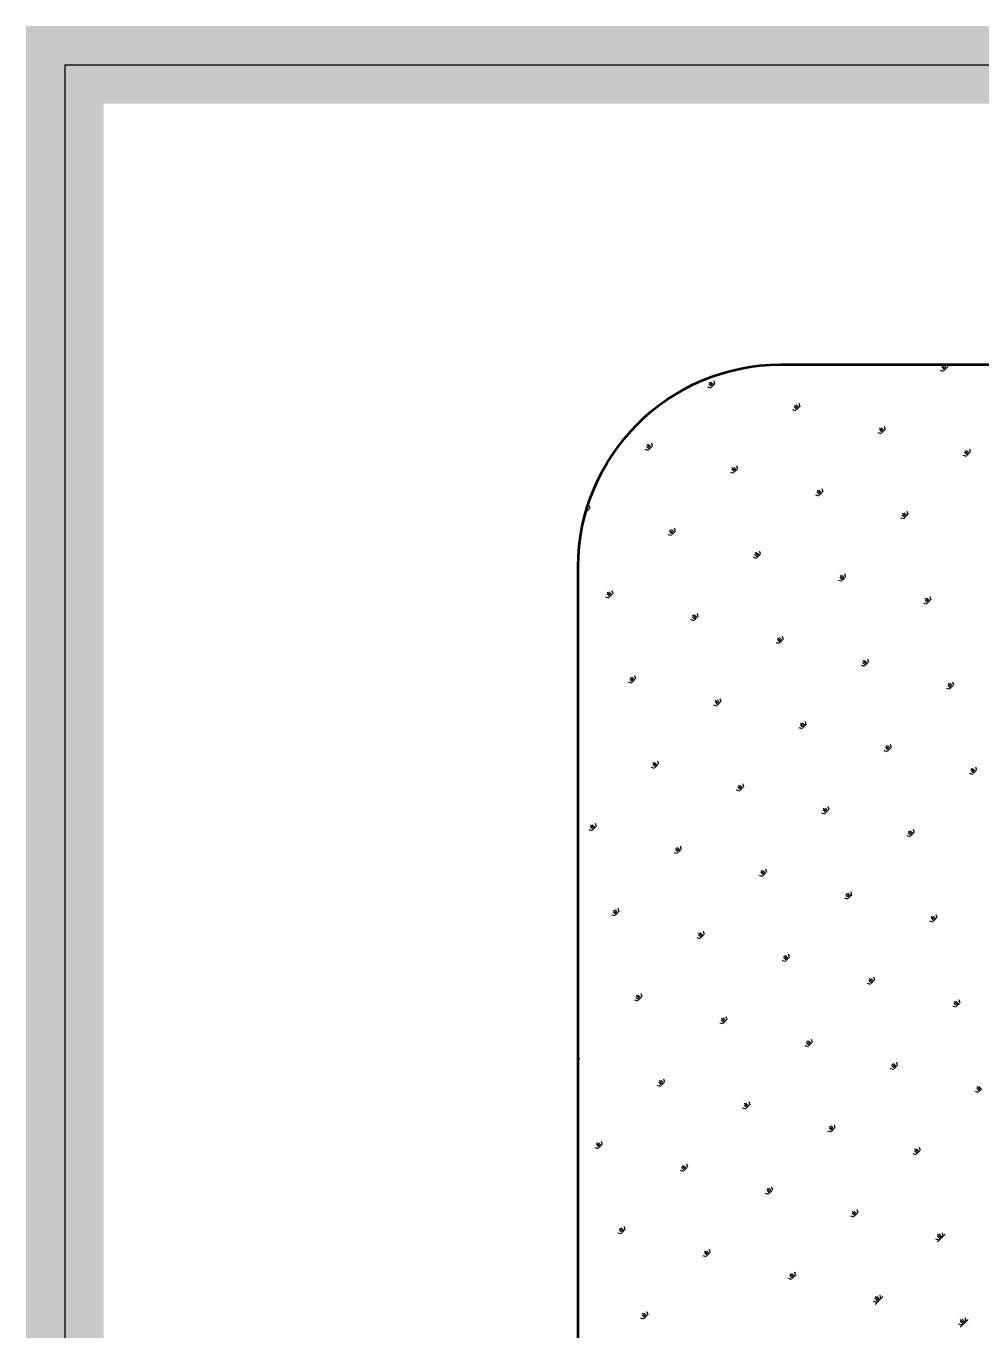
# Model space of a CAD drawing. Extents: x -2746917 to -971774, y -3334247 to -3250358.
# Drawn here: x -2603508 to -2602277, y -3277114 to -3275432 of the extents above; entities that cross this region are included whole.
import ezdxf

# ---------------------------------------------------------------- set-up
doc = ezdxf.new("R2010")
doc.units = 0
doc.header["$LTSCALE"] = 1000
doc.header["$MEASUREMENT"] = 0
doc.layers.get('0').update_dxf_attribs({"linetype": 'CONTINUOUS'})
doc.layers.add('PUB_TITLE', color=4, linetype='CONTINUOUS')

msp = doc.modelspace()

# ---------------------------------------------------------------- linework, layer by layer
for q in [(-2551928.17, -3275482.46), (-2603457.99, -3334196.52)]:
    msp.add_line((-2603457.99, -3275482.46), q)
at = {"color": 4, "const_width": 100}
msp.add_lwpolyline([(-2603457.99, -3275482.46), (-2551928.17, -3275482.46), (-2551928.17, -3334196.52), (-2603457.99, -3334196.52), (-2603457.99, -3275482.46)], dxfattribs=at)
at = {"layer": 'PUB_TITLE', "color": 4}
for p, q in [((-2602325.59, -3275877.32), (-2602329.98, -3275876.15)), ((-2602324.34, -3275876.07), (-2602328.36, -3275872.05)), ((-2602323.08, -3275874.81), (-2602328.1, -3275869.79)), ((-2602321.83, -3275873.56), (-2602325.84, -3275869.54)), ((-2602320.57, -3275872.3), (-2602321.55, -3275868.63)), ((-2602624.25, -3275897.6), (-2602628.26, -3275893.58)), ((-2602622.99, -3275896.35), (-2602628.01, -3275891.32)), ((-2602621.73, -3275895.09), (-2602625.75, -3275891.07)), ((-2602620.48, -3275893.83), (-2602621.66, -3275889.44)), ((-2602625.5, -3275898.86), (-2602629.89, -3275897.68)), ((-2602515.73, -3275928.27), (-2602520.12, -3275927.09)), ((-2602514.47, -3275927.01), (-2602518.49, -3275923)), ((-2602513.22, -3275925.76), (-2602518.24, -3275920.74)), ((-2602511.96, -3275924.5), (-2602515.98, -3275920.49)), ((-2602510.7, -3275923.25), (-2602511.88, -3275918.86)), ((-2602405.95, -3275957.68), (-2602410.34, -3275956.51)), ((-2602404.7, -3275956.43), (-2602408.72, -3275952.41)), ((-2602403.44, -3275955.17), (-2602408.46, -3275950.15)), ((-2602402.19, -3275953.92), (-2602406.2, -3275949.9)), ((-2602400.93, -3275952.66), (-2602402.11, -3275948.27)), ((-2602705.86, -3275979.22), (-2602710.25, -3275978.04)), ((-2602704.61, -3275977.96), (-2602708.62, -3275973.94)), ((-2602703.35, -3275976.71), (-2602708.37, -3275971.68)), ((-2602702.09, -3275975.45), (-2602706.11, -3275971.43)), ((-2602700.84, -3275974.19), (-2602702.02, -3275969.8)), ((-2602293.67, -3275984.59), (-2602298.69, -3275979.56)), ((-2602292.41, -3275983.33), (-2602296.43, -3275979.31)), ((-2602291.16, -3275982.08), (-2602292.33, -3275977.68)), ((-2602296.18, -3275987.1), (-2602300.57, -3275985.92)), ((-2602294.92, -3275985.84), (-2602298.94, -3275981.82)), ((-2602596.09, -3276008.63), (-2602600.48, -3276007.45)), ((-2602594.83, -3276007.37), (-2602598.85, -3276003.36)), ((-2602593.58, -3276006.12), (-2602598.6, -3276001.1)), ((-2602592.32, -3276004.86), (-2602596.34, -3276000.85)), ((-2602591.07, -3276003.61), (-2602592.24, -3275999.22)), ((-2602483.8, -3276035.53), (-2602488.82, -3276030.51)), ((-2602482.55, -3276034.28), (-2602486.56, -3276030.26)), ((-2602481.29, -3276033.02), (-2602482.47, -3276028.63)), ((-2602486.31, -3276038.04), (-2602490.7, -3276036.87)), ((-2602485.06, -3276036.79), (-2602489.08, -3276032.77)), ((-2602786.22, -3276059.58), (-2602787.26, -3276059.3)), ((-2602784.97, -3276058.32), (-2602786.53, -3276056.76)), ((-2602783.71, -3276057.07), (-2602785.96, -3276054.82)), ((-2602782.45, -3276055.81), (-2602785.37, -3276052.89)), ((-2602781.2, -3276054.55), (-2602782.38, -3276050.16)), ((-2602375.28, -3276066.2), (-2602379.3, -3276062.18)), ((-2602374.03, -3276064.95), (-2602379.05, -3276059.92)), ((-2602372.77, -3276063.69), (-2602376.79, -3276059.67)), ((-2602371.52, -3276062.44), (-2602372.69, -3276058.04)), ((-2602673.94, -3276086.48), (-2602678.96, -3276081.46)), ((-2602672.68, -3276085.22), (-2602676.7, -3276081.21)), ((-2602671.43, -3276083.97), (-2602672.6, -3276079.58)), ((-2602376.54, -3276067.46), (-2602380.93, -3276066.28)), ((-2602676.45, -3276088.99), (-2602680.84, -3276087.81)), ((-2602675.19, -3276087.73), (-2602679.21, -3276083.72)), ((-2602565.42, -3276117.15), (-2602569.44, -3276113.13)), ((-2602564.16, -3276115.89), (-2602569.18, -3276110.87)), ((-2602562.91, -3276114.64), (-2602566.92, -3276110.62)), ((-2602561.65, -3276113.38), (-2602562.83, -3276108.99)), ((-2602566.67, -3276118.4), (-2602571.06, -3276117.23)), ((-2602456.9, -3276147.82), (-2602461.29, -3276146.64)), ((-2602455.64, -3276146.56), (-2602459.66, -3276142.54)), ((-2602454.39, -3276145.31), (-2602459.41, -3276140.28)), ((-2602453.13, -3276144.05), (-2602457.15, -3276140.03)), ((-2602451.88, -3276142.8), (-2602453.05, -3276138.4)), ((-2602755.55, -3276168.09), (-2602759.57, -3276164.08)), ((-2602754.3, -3276166.84), (-2602759.32, -3276161.82)), ((-2602753.04, -3276165.58), (-2602757.06, -3276161.57)), ((-2602751.79, -3276164.33), (-2602752.96, -3276159.94)), ((-2602756.81, -3276169.35), (-2602761.2, -3276168.17)), ((-2602347.13, -3276177.23), (-2602351.52, -3276176.06)), ((-2602345.87, -3276175.98), (-2602349.89, -3276171.96)), ((-2602344.61, -3276174.72), (-2602349.64, -3276169.7)), ((-2602343.36, -3276173.46), (-2602347.38, -3276169.45)), ((-2602342.1, -3276172.21), (-2602343.28, -3276167.82)), ((-2602647.03, -3276198.76), (-2602651.42, -3276197.59)), ((-2602645.78, -3276197.51), (-2602649.8, -3276193.49)), ((-2602644.52, -3276196.25), (-2602649.54, -3276191.23)), ((-2602643.27, -3276195), (-2602647.28, -3276190.98)), ((-2602642.01, -3276193.74), (-2602643.19, -3276189.35)), ((-2602537.26, -3276228.18), (-2602541.65, -3276227)), ((-2602536, -3276226.92), (-2602540.02, -3276222.9)), ((-2602534.75, -3276225.67), (-2602539.77, -3276220.64)), ((-2602533.49, -3276224.41), (-2602537.51, -3276220.39)), ((-2602532.24, -3276223.16), (-2602533.41, -3276218.76)), ((-2602423.72, -3276253.82), (-2602427.74, -3276249.81)), ((-2602422.46, -3276252.57), (-2602423.64, -3276248.18)), ((-2602427.49, -3276257.59), (-2602431.88, -3276256.42)), ((-2602426.23, -3276256.34), (-2602430.25, -3276252.32)), ((-2602424.97, -3276255.08), (-2602430, -3276250.06)), ((-2602727.39, -3276279.12), (-2602731.78, -3276277.95)), ((-2602726.14, -3276277.87), (-2602730.16, -3276273.85)), ((-2602724.88, -3276276.61), (-2602729.91, -3276271.59)), ((-2602723.63, -3276275.36), (-2602727.64, -3276271.34)), ((-2602722.37, -3276274.1), (-2602723.55, -3276269.71)), ((-2602316.46, -3276285.75), (-2602320.47, -3276281.73)), ((-2602315.2, -3276284.49), (-2602320.22, -3276279.47)), ((-2602313.95, -3276283.24), (-2602317.96, -3276279.22)), ((-2602312.69, -3276281.98), (-2602313.87, -3276277.59)), ((-2602612.6, -3276303.52), (-2602613.77, -3276299.12)), ((-2602317.71, -3276287.01), (-2602322.1, -3276285.83)), ((-2602617.62, -3276308.54), (-2602622.01, -3276307.36)), ((-2602616.36, -3276307.28), (-2602620.38, -3276303.26)), ((-2602615.11, -3276306.03), (-2602620.13, -3276301)), ((-2602613.85, -3276304.77), (-2602617.87, -3276300.75)), ((-2602506.59, -3276336.7), (-2602510.61, -3276332.68)), ((-2602505.33, -3276335.44), (-2602510.36, -3276330.42)), ((-2602504.08, -3276334.18), (-2602508.1, -3276330.17)), ((-2602502.82, -3276332.93), (-2602504, -3276328.54)), ((-2602507.85, -3276337.95), (-2602512.24, -3276336.78)), ((-2602398.07, -3276367.37), (-2602402.46, -3276366.19)), ((-2602396.82, -3276366.11), (-2602400.83, -3276362.09)), ((-2602395.56, -3276364.85), (-2602400.58, -3276359.83)), ((-2602394.31, -3276363.6), (-2602398.32, -3276359.58)), ((-2602393.05, -3276362.34), (-2602394.23, -3276357.95)), ((-2602696.72, -3276387.64), (-2602700.74, -3276383.62)), ((-2602695.47, -3276386.39), (-2602700.49, -3276381.36)), ((-2602694.21, -3276385.13), (-2602698.23, -3276381.11)), ((-2602692.96, -3276383.88), (-2602694.13, -3276379.48)), ((-2602697.98, -3276388.9), (-2602702.37, -3276387.72)), ((-2602288.3, -3276396.78), (-2602292.69, -3276395.6)), ((-2602287.04, -3276395.52), (-2602291.06, -3276391.51)), ((-2602285.79, -3276394.27), (-2602290.81, -3276389.25)), ((-2602284.53, -3276393.01), (-2602288.55, -3276388.99)), ((-2602283.28, -3276391.76), (-2602284.45, -3276387.37)), ((-2602588.21, -3276418.31), (-2602592.6, -3276417.14)), ((-2602586.95, -3276417.06), (-2602590.97, -3276413.04)), ((-2602585.69, -3276415.8), (-2602590.72, -3276410.78)), ((-2602584.44, -3276414.55), (-2602588.46, -3276410.53)), ((-2602583.18, -3276413.29), (-2602584.36, -3276408.9)), ((-2602478.43, -3276447.73), (-2602482.82, -3276446.55)), ((-2602477.18, -3276446.47), (-2602481.19, -3276442.45)), ((-2602475.92, -3276445.21), (-2602480.94, -3276440.19)), ((-2602474.67, -3276443.96), (-2602478.68, -3276439.94)), ((-2602473.41, -3276442.7), (-2602474.59, -3276438.31)), ((-2602778.34, -3276469.26), (-2602782.73, -3276468.08)), ((-2602777.08, -3276468), (-2602781.1, -3276463.98)), ((-2602775.83, -3276466.75), (-2602780.85, -3276461.72)), ((-2602774.57, -3276465.49), (-2602778.59, -3276461.47)), ((-2602773.32, -3276464.24), (-2602774.49, -3276459.84)), ((-2602363.64, -3276472.12), (-2602364.81, -3276467.73)), ((-2602368.66, -3276477.14), (-2602373.05, -3276475.96)), ((-2602367.4, -3276475.88), (-2602371.42, -3276471.87)), ((-2602366.15, -3276474.63), (-2602371.17, -3276469.61)), ((-2602364.89, -3276473.37), (-2602368.91, -3276469.35)), ((-2602668.57, -3276498.67), (-2602672.96, -3276497.5)), ((-2602667.31, -3276497.42), (-2602671.33, -3276493.4)), ((-2602666.05, -3276496.16), (-2602671.08, -3276491.14)), ((-2602664.8, -3276494.91), (-2602668.82, -3276490.89)), ((-2602663.54, -3276493.65), (-2602664.72, -3276489.26)), ((-2602553.77, -3276523.06), (-2602554.95, -3276518.67)), ((-2602558.79, -3276528.09), (-2602563.18, -3276526.91)), ((-2602557.54, -3276526.83), (-2602561.55, -3276522.81)), ((-2602556.28, -3276525.57), (-2602561.3, -3276520.55)), ((-2602555.03, -3276524.32), (-2602559.04, -3276520.3)), ((-2602447.76, -3276556.24), (-2602451.78, -3276552.23)), ((-2602446.51, -3276554.99), (-2602451.53, -3276549.97)), ((-2602445.25, -3276553.73), (-2602449.27, -3276549.71)), ((-2602444, -3276552.48), (-2602445.17, -3276548.09)), ((-2602449.02, -3276557.5), (-2602453.41, -3276556.32)), ((-2602748.93, -3276579.03), (-2602753.32, -3276577.86)), ((-2602747.67, -3276577.78), (-2602751.69, -3276573.76)), ((-2602746.41, -3276576.52), (-2602751.44, -3276571.5)), ((-2602745.16, -3276575.27), (-2602749.18, -3276571.25)), ((-2602743.9, -3276574.01), (-2602745.08, -3276569.62)), ((-2602339.24, -3276586.91), (-2602343.64, -3276585.74)), ((-2602337.99, -3276585.66), (-2602342.01, -3276581.64)), ((-2602336.73, -3276584.4), (-2602341.76, -3276579.38)), ((-2602335.48, -3276583.15), (-2602339.5, -3276579.13)), ((-2602334.22, -3276581.89), (-2602335.4, -3276577.5)), ((-2602636.64, -3276605.93), (-2602641.66, -3276600.91)), ((-2602635.39, -3276604.68), (-2602639.4, -3276600.66)), ((-2602634.13, -3276603.42), (-2602635.31, -3276599.03)), ((-2602639.15, -3276608.45), (-2602643.54, -3276607.27)), ((-2602637.9, -3276607.19), (-2602641.91, -3276603.17)), ((-2602528.12, -3276636.6), (-2602532.14, -3276632.59)), ((-2602526.87, -3276635.35), (-2602531.89, -3276630.33)), ((-2602525.61, -3276634.09), (-2602529.63, -3276630.07)), ((-2602524.36, -3276632.84), (-2602525.53, -3276628.45)), ((-2602529.38, -3276637.86), (-2602533.77, -3276636.68)), ((-2602419.6, -3276667.27), (-2602424, -3276666.1)), ((-2602418.35, -3276666.02), (-2602422.37, -3276662)), ((-2602417.09, -3276664.76), (-2602422.12, -3276659.74)), ((-2602415.84, -3276663.51), (-2602419.86, -3276659.49)), ((-2602414.58, -3276662.25), (-2602415.76, -3276657.86)), ((-2602718.26, -3276687.55), (-2602722.27, -3276683.53)), ((-2602717, -3276686.29), (-2602722.02, -3276681.27)), ((-2602715.75, -3276685.04), (-2602719.76, -3276681.02)), ((-2602714.49, -3276683.78), (-2602715.67, -3276679.39)), ((-2602719.51, -3276688.81), (-2602723.9, -3276687.63)), ((-2602309.83, -3276696.69), (-2602314.22, -3276695.51)), ((-2602308.58, -3276695.43), (-2602312.59, -3276691.41)), ((-2602307.32, -3276694.18), (-2602312.34, -3276689.15)), ((-2602306.06, -3276692.92), (-2602310.08, -3276688.9)), ((-2602304.81, -3276691.66), (-2602305.98, -3276687.27)), ((-2602609.74, -3276718.22), (-2602614.13, -3276717.04)), ((-2602608.48, -3276716.96), (-2602612.5, -3276712.95)), ((-2602607.23, -3276715.71), (-2602612.25, -3276710.69)), ((-2602605.97, -3276714.45), (-2602609.99, -3276710.43)), ((-2602604.72, -3276713.2), (-2602605.89, -3276708.81)), ((-2602499.96, -3276747.63), (-2602504.36, -3276746.46)), ((-2602498.71, -3276746.38), (-2602502.73, -3276742.36)), ((-2602497.45, -3276745.12), (-2602502.48, -3276740.1)), ((-2602496.2, -3276743.87), (-2602500.22, -3276739.85)), ((-2602494.94, -3276742.61), (-2602496.12, -3276738.22)), ((-2602796.11, -3276765.4), (-2602796.86, -3276764.64)), ((-2602794.85, -3276764.14), (-2602796.03, -3276759.75)), ((-2602387.68, -3276774.54), (-2602392.7, -3276769.51)), ((-2602386.42, -3276773.28), (-2602390.44, -3276769.26)), ((-2602385.17, -3276772.02), (-2602386.34, -3276767.63)), ((-2602390.19, -3276777.05), (-2602394.58, -3276775.87)), ((-2602388.94, -3276775.79), (-2602392.95, -3276771.77)), ((-2602690.1, -3276798.58), (-2602694.49, -3276797.4)), ((-2602688.84, -3276797.32), (-2602692.86, -3276793.31)), ((-2602687.59, -3276796.07), (-2602692.61, -3276791.05)), ((-2602686.33, -3276794.81), (-2602690.35, -3276790.79)), ((-2602685.08, -3276793.56), (-2602686.25, -3276789.17)), ((-2602279.16, -3276805.21), (-2602283.18, -3276801.19)), ((-2602277.91, -3276803.95), (-2602282.93, -3276798.93)), ((-2602276.65, -3276802.69), (-2602280.67, -3276798.68)), ((-2602577.81, -3276825.48), (-2602582.84, -3276820.46)), ((-2602576.56, -3276824.23), (-2602580.58, -3276820.21)), ((-2602575.3, -3276822.97), (-2602576.48, -3276818.58)), ((-2602280.42, -3276806.46), (-2602284.81, -3276805.28)), ((-2602580.32, -3276827.99), (-2602584.72, -3276826.82)), ((-2602579.07, -3276826.74), (-2602583.09, -3276822.72)), ((-2602469.3, -3276856.15), (-2602473.31, -3276852.13)), ((-2602468.04, -3276854.9), (-2602473.06, -3276849.87)), ((-2602466.78, -3276853.64), (-2602470.8, -3276849.62)), ((-2602465.53, -3276852.38), (-2602466.7, -3276847.99)), ((-2602767.95, -3276876.43), (-2602772.97, -3276871.41)), ((-2602766.69, -3276875.17), (-2602770.71, -3276871.15)), ((-2602765.44, -3276873.92), (-2602766.61, -3276869.53)), ((-2602470.55, -3276857.41), (-2602474.94, -3276856.23)), ((-2602770.46, -3276878.94), (-2602774.85, -3276877.76)), ((-2602769.2, -3276877.68), (-2602773.22, -3276873.67)), ((-2602360.78, -3276886.82), (-2602365.17, -3276885.64)), ((-2602359.52, -3276885.57), (-2602363.54, -3276881.55)), ((-2602358.27, -3276884.31), (-2602363.29, -3276879.29)), ((-2602357.01, -3276883.05), (-2602361.03, -3276879.04)), ((-2602355.75, -3276881.8), (-2602356.93, -3276877.41)), ((-2602659.43, -3276907.1), (-2602663.45, -3276903.08)), ((-2602658.17, -3276905.84), (-2602663.2, -3276900.82)), ((-2602656.92, -3276904.59), (-2602660.94, -3276900.57)), ((-2602655.66, -3276903.33), (-2602656.84, -3276898.94)), ((-2602660.68, -3276908.35), (-2602665.08, -3276907.18)), ((-2602550.91, -3276937.77), (-2602555.3, -3276936.59)), ((-2602549.66, -3276936.51), (-2602553.67, -3276932.49)), ((-2602548.4, -3276935.26), (-2602553.42, -3276930.23)), ((-2602547.14, -3276934), (-2602551.16, -3276929.98)), ((-2602545.89, -3276932.74), (-2602547.06, -3276928.35)), ((-2602441.14, -3276967.18), (-2602445.53, -3276966)), ((-2602439.88, -3276965.93), (-2602443.9, -3276961.91)), ((-2602438.63, -3276964.67), (-2602443.65, -3276959.65)), ((-2602437.37, -3276963.41), (-2602441.39, -3276959.4)), ((-2602436.11, -3276962.16), (-2602437.29, -3276957.77)), ((-2602741.04, -3276988.71), (-2602745.44, -3276987.54)), ((-2602739.79, -3276987.46), (-2602743.81, -3276983.44)), ((-2602738.53, -3276986.2), (-2602743.56, -3276981.18)), ((-2602737.28, -3276984.95), (-2602741.3, -3276980.93)), ((-2602736.02, -3276983.69), (-2602737.2, -3276979.3)), ((-2602328.85, -3276994.08), (-2602333.87, -3276989.06)), ((-2602333.87, -3276999.11), (-2602323.83, -3276989.06)), ((-2602327.6, -3276992.83), (-2602331.61, -3276988.81)), ((-2602326.34, -3276991.57), (-2602327.52, -3276987.18)), ((-2602331.36, -3276996.6), (-2602335.75, -3276995.42)), ((-2602330.11, -3276995.34), (-2602334.13, -3276991.32)), ((-2602631.27, -3277018.13), (-2602635.66, -3277016.95)), ((-2602630.02, -3277016.87), (-2602634.03, -3277012.85)), ((-2602628.76, -3277015.62), (-2602633.78, -3277010.59)), ((-2602627.5, -3277014.36), (-2602631.52, -3277010.34)), ((-2602626.25, -3277013.1), (-2602627.42, -3277008.71)), ((-2602517.73, -3277043.77), (-2602521.75, -3277039.76)), ((-2602516.47, -3277042.52), (-2602517.65, -3277038.13)), ((-2602521.5, -3277047.54), (-2602525.89, -3277046.36)), ((-2602520.24, -3277046.29), (-2602524.26, -3277042.27)), ((-2602518.99, -3277045.03), (-2602524.01, -3277040.01)), ((-2602410.47, -3277075.7), (-2602414.49, -3277071.68)), ((-2602409.21, -3277074.44), (-2602414.23, -3277069.42)), ((-2602414.23, -3277079.47), (-2602404.19, -3277069.42)), ((-2602407.96, -3277073.19), (-2602411.97, -3277069.17)), ((-2602406.7, -3277071.93), (-2602407.88, -3277067.54)), ((-2602706.61, -3277093.47), (-2602707.79, -3277089.07)), ((-2602411.72, -3277076.96), (-2602416.11, -3277075.78)), ((-2602711.63, -3277098.49), (-2602716.02, -3277097.31)), ((-2602710.38, -3277097.23), (-2602714.39, -3277093.21)), ((-2602709.12, -3277095.98), (-2602714.14, -3277090.95)), ((-2602707.86, -3277094.72), (-2602711.88, -3277090.7)), ((-2602301.95, -3277106.37), (-2602306.34, -3277105.19)), ((-2602300.69, -3277105.11), (-2602304.71, -3277101.1)), ((-2602299.44, -3277103.86), (-2602304.46, -3277098.84)), ((-2602304.46, -3277108.88), (-2602294.42, -3277098.84)), ((-2602298.18, -3277102.6), (-2602302.2, -3277098.58)), ((-2602296.93, -3277101.35), (-2602298.1, -3277096.96))]:
    msp.add_line(p, q, dxfattribs=at)
at = {"layer": 'PUB_TITLE', "color": 4, "lineweight": 53}
for points, knots in [([(-2602796.86, -3277551.84), (-2602796.86, -3276842.35), (-2602796.86, -3276129.28), (-2602796.86, -3276129.28), (-2602796.86, -3275985.93), (-2602679.58, -3275868.63), (-2602536.21, -3275868.63), (-2602536.21, -3275868.63), (-2599712.43, -3275868.63), (-2599712.43, -3275868.63), (-2599569.07, -3275868.63), (-2599451.77, -3275985.93), (-2599451.77, -3276129.28), (-2599451.77, -3276129.28), (-2599451.77, -3276704.94), (-2599451.77, -3277336.43)], [6.4974833, 6.4974833, 6.4974833, 6.4974833, 7, 7, 7, 8, 8, 8, 9, 9, 9, 10, 10, 10, 10.4515092, 10.4515092, 10.4515092, 10.4515092]), ([(-2599900.48, -3276591.88), (-2599147.38, -3276712.82), (-2599747.16, -3277592.83), (-2600530.77, -3277928.46), (-2599977.88, -3277541.02), (-2599614.63, -3276812.04), (-2600570.23, -3277049.92), (-2600570.23, -3277049.92), (-2600713.98, -3278013.28), (-2600713.98, -3278013.28), (-2601101.28, -3278194.13), (-2601379.33, -3278239.35), (-2601559.06, -3278216.73), (-2601559.06, -3278216.73), (-2601427.24, -3277191.22), (-2601427.24, -3277191.22), (-2602080.27, -3277194.26), (-2602927.66, -3277698.82), (-2603036.94, -3277741.91), (-2602158.51, -3277012.65), (-2600980.26, -3276418.47), (-2599900.48, -3276591.88)], [0, 0, 0, 0, 1, 1, 1, 2, 2, 2, 3, 3, 3, 4, 4, 4, 5, 5, 5, 6, 6, 6, 7, 7, 7, 7])]:
    msp.add_open_spline(points, degree=3, knots=knots, dxfattribs=at)

doc.saveas('drawing.dxf')
